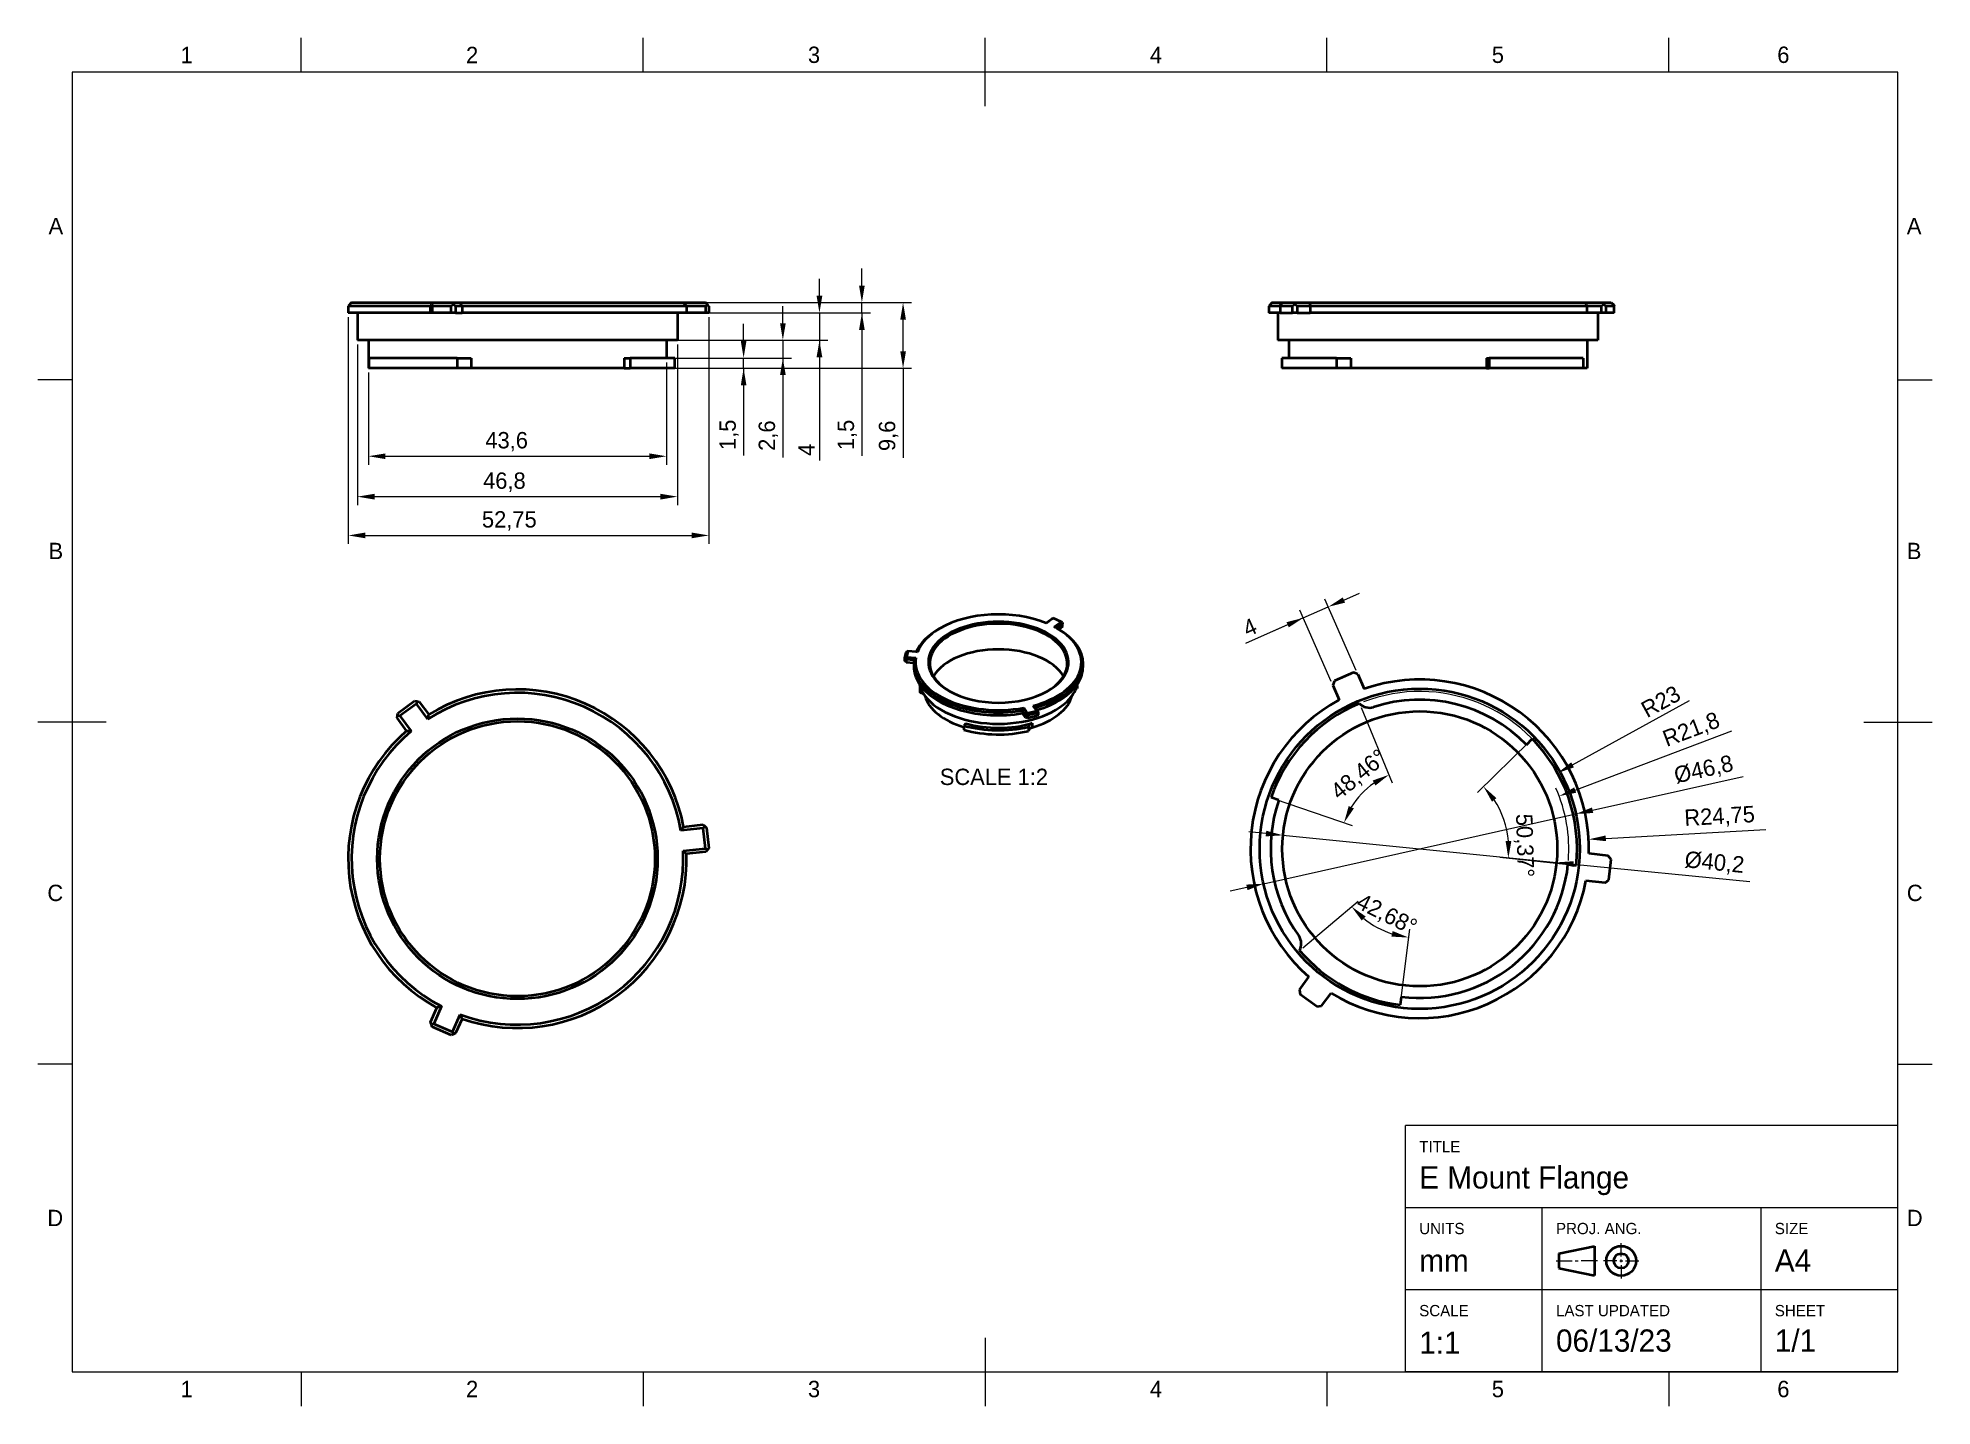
# Model space of a CAD drawing. Header units: millimetres. Extents: x 15 to 292, y 5 to 205.
import ezdxf

# ---------------------------------------------------------------- set-up
doc = ezdxf.new("R2010")
doc.units = ezdxf.units.MM
for name, color, linetype in [('Annotations', 7, 'Continuous'), ('Border', 7, 'Continuous'), ('Geometries', 7, 'Continuous')]:
    doc.layers.add(name, color=color, linetype=linetype)
doc.styles.add('Shapr0', font='txt', dxfattribs={"height": 2.3925})
doc.styles.add('Shapr1', font='txt', dxfattribs={"height": 2.3925})
doc.styles.add('Shapr2', font='txt', dxfattribs={"height": 2.3925})
doc.styles.add('Shapr5', font='txt', dxfattribs={"height": 4.785})
doc.styles.add('Shapr6', font='txt', dxfattribs={"height": 2.3925})
doc.dimstyles.new('ISO-25', dxfattribs={"dimtxt": 2.5, "dimasz": 2.5, "dimexe": 1.25, "dimexo": 0.625, "dimtad": 1, "dimtxsty": 'Standard', "dimcen": 2.5, "dimadec": 0, "dimazin": 0, "dimtfac": 1, "dimtmove": 0, "dimatfit": 3, "dimfxl": 1, "dimarcsym": 0})

# ---------------------------------------------------------------- blocks, each defined once
blk = doc.blocks.new('*D2')
at = {"layer": 'Annotations', "color": 0, "linetype": 'Continuous', "lineweight": 15}
for p, q in [((118.2, 160.7), (118.2, 163.2)), ((108.75, 158.2), (119.45, 158.2)), ((118.2, 156.7), (118.2, 158.2)), ((108.75, 156.7), (119.45, 156.7)), ((118.2, 156.7), (118.2, 143.95)), ((118.2, 154.2), (118.2, 151.7))]:
    blk.add_line(p, q, dxfattribs=at)
at = {"layer": 'Annotations', "color": 0}
for points in [[(117.79, 160.7), (118.62, 160.7), (118.2, 158.2)], [(118.62, 154.2), (117.79, 154.2), (118.2, 156.7)]]:
    blk.add_solid(points, dxfattribs=at)
at = {"layer": 'Defpoints', "color": 0}
for p in [(108.13, 158.2), (118.2, 158.2), (108.13, 156.7)]:
    blk.add_point(p, dxfattribs=at)
at = {"layer": 'Annotations', "color": 0, "lineweight": 15, "insert": (116.08, 146.98), "char_height": 2.393, "attachment_point": 5, "rotation": 90, "style": 'Shapr2'}
blk.add_mtext('\\A1;1,5', dxfattribs=at)
blk = doc.blocks.new('*D3')
at = {"layer": 'Annotations', "color": 0, "linetype": 'Continuous', "lineweight": 15}
for p, q in [((123.94, 163.3), (123.94, 165.8)), ((107.55, 160.8), (125.19, 160.8)), ((123.94, 160.8), (123.94, 158.2)), ((107.55, 158.2), (125.19, 158.2)), ((123.94, 158.2), (123.94, 143.66)), ((123.94, 155.7), (123.94, 153.2))]:
    blk.add_line(p, q, dxfattribs=at)
at = {"layer": 'Annotations', "color": 0}
for points in [[(123.53, 163.3), (124.36, 163.3), (123.94, 160.8)], [(124.36, 155.7), (123.53, 155.7), (123.94, 158.2)]]:
    blk.add_solid(points, dxfattribs=at)
at = {"layer": 'Defpoints', "color": 0}
for p in [(106.93, 160.8), (106.93, 158.2), (123.94, 158.2)]:
    blk.add_point(p, dxfattribs=at)
at = {"layer": 'Annotations', "color": 0, "lineweight": 15, "insert": (121.82, 146.86), "char_height": 2.393, "attachment_point": 5, "rotation": 90, "style": 'Shapr2'}
blk.add_mtext('\\A1;2,6', dxfattribs=at)
blk = doc.blocks.new('*D4')
at = {"layer": 'Annotations', "color": 0, "linetype": 'Continuous', "lineweight": 15}
for p, q in [((129.29, 167.3), (129.29, 169.8)), ((109.15, 164.8), (130.54, 164.8)), ((129.29, 164.8), (129.29, 160.8)), ((109.15, 160.8), (130.54, 160.8)), ((129.29, 160.8), (129.29, 143.24)), ((129.29, 158.3), (129.29, 155.8))]:
    blk.add_line(p, q, dxfattribs=at)
at = {"layer": 'Annotations', "color": 0}
for points in [[(128.87, 167.3), (129.71, 167.3), (129.29, 164.8)], [(129.71, 158.3), (128.87, 158.3), (129.29, 160.8)]]:
    blk.add_solid(points, dxfattribs=at)
at = {"layer": 'Defpoints', "color": 0}
for p in [(108.53, 164.8), (108.53, 160.8), (129.29, 160.8)]:
    blk.add_point(p, dxfattribs=at)
at = {"layer": 'Annotations', "color": 0, "lineweight": 15, "insert": (127.39, 144.79), "char_height": 2.393, "attachment_point": 5, "rotation": 90, "style": 'Shapr2'}
blk.add_mtext('\\A1;4', dxfattribs=at)
blk = doc.blocks.new('*D5')
at = {"layer": 'Annotations', "color": 0, "linetype": 'Continuous', "lineweight": 15}
for p, q in [((135.5, 168.8), (135.5, 171.3)), ((113.25, 166.3), (136.75, 166.3)), ((135.5, 164.8), (135.5, 166.3)), ((113.31, 164.8), (136.75, 164.8)), ((135.5, 164.8), (135.5, 143.92)), ((135.5, 162.3), (135.5, 159.8))]:
    blk.add_line(p, q, dxfattribs=at)
at = {"layer": 'Annotations', "color": 0}
for points in [[(135.08, 168.8), (135.91, 168.8), (135.5, 166.3)], [(135.91, 162.3), (135.08, 162.3), (135.5, 164.8)]]:
    blk.add_solid(points, dxfattribs=at)
at = {"layer": 'Defpoints', "color": 0}
for p in [(112.63, 166.3), (135.5, 166.3), (112.68, 164.8)]:
    blk.add_point(p, dxfattribs=at)
at = {"layer": 'Annotations', "color": 0, "lineweight": 15, "insert": (133.37, 146.96), "char_height": 2.393, "attachment_point": 5, "rotation": 90, "style": 'Shapr2'}
blk.add_mtext('\\A1;1,5', dxfattribs=at)
blk = doc.blocks.new('*D6')
at = {"layer": 'Annotations', "color": 0, "linetype": 'Continuous', "lineweight": 15}
for p, q in [((110, 166.3), (142.77, 166.3)), ((141.52, 159.2), (141.52, 163.8)), ((101.36, 156.7), (142.77, 156.7)), ((141.52, 156.7), (141.52, 143.63))]:
    blk.add_line(p, q, dxfattribs=at)
at = {"layer": 'Annotations', "color": 0}
for points in [[(141.94, 163.8), (141.11, 163.8), (141.52, 166.3)], [(141.11, 159.2), (141.94, 159.2), (141.52, 156.7)]]:
    blk.add_solid(points, dxfattribs=at)
at = {"layer": 'Defpoints', "color": 0}
for p in [(109.38, 166.3), (141.52, 166.3), (100.73, 156.7)]:
    blk.add_point(p, dxfattribs=at)
at = {"layer": 'Annotations', "color": 0, "lineweight": 15, "insert": (139.4, 146.83), "char_height": 2.393, "attachment_point": 5, "rotation": 90, "style": 'Shapr2'}
blk.add_mtext('\\A1;9,6', dxfattribs=at)
blk = doc.blocks.new('*D7')
at = {"layer": 'Annotations', "color": 0, "linetype": 'Continuous', "lineweight": 15}
for p, q in [((60.38, 164.18), (60.38, 131.02)), ((113.12, 164.18), (113.12, 131.02)), ((62.88, 132.27), (110.62, 132.27))]:
    blk.add_line(p, q, dxfattribs=at)
at = {"layer": 'Annotations', "color": 0}
for points in [[(62.88, 132.69), (62.88, 131.86), (60.38, 132.27)], [(110.62, 131.86), (110.62, 132.69), (113.12, 132.27)]]:
    blk.add_solid(points, dxfattribs=at)
at = {"layer": 'Defpoints', "color": 0}
for p in [(60.38, 164.8), (113.12, 164.8), (113.12, 132.27)]:
    blk.add_point(p, dxfattribs=at)
at = {"layer": 'Annotations', "color": 0, "lineweight": 15, "insert": (83.94, 134.4), "char_height": 2.393, "attachment_point": 5, "style": 'Shapr2'}
blk.add_mtext('\\A1;52,75', dxfattribs=at)
blk = doc.blocks.new('*D8')
at = {"layer": 'Annotations', "color": 0, "linetype": 'Continuous', "lineweight": 15}
for p, q in [((61.73, 160.18), (61.73, 136.69)), ((108.53, 160.18), (108.53, 136.69)), ((64.23, 137.94), (106.03, 137.94))]:
    blk.add_line(p, q, dxfattribs=at)
at = {"layer": 'Annotations', "color": 0}
for points in [[(64.23, 138.36), (64.23, 137.52), (61.73, 137.94)], [(106.03, 137.52), (106.03, 138.36), (108.53, 137.94)]]:
    blk.add_solid(points, dxfattribs=at)
at = {"layer": 'Defpoints', "color": 0}
for p in [(61.73, 160.8), (108.53, 160.8), (108.53, 137.94)]:
    blk.add_point(p, dxfattribs=at)
at = {"layer": 'Annotations', "color": 0, "lineweight": 15, "insert": (83.22, 140.06), "char_height": 2.393, "attachment_point": 5, "style": 'Shapr2'}
blk.add_mtext('\\A1;46,8', dxfattribs=at)
blk = doc.blocks.new('*D9')
at = {"layer": 'Annotations', "color": 0, "linetype": 'Continuous', "lineweight": 15}
for p, q in [((63.33, 156.07), (63.33, 142.6)), ((106.93, 157.57), (106.93, 142.6)), ((65.83, 143.85), (104.43, 143.85))]:
    blk.add_line(p, q, dxfattribs=at)
at = {"layer": 'Annotations', "color": 0}
for points in [[(65.83, 144.26), (65.83, 143.43), (63.33, 143.85)], [(104.43, 143.43), (104.43, 144.26), (106.93, 143.85)]]:
    blk.add_solid(points, dxfattribs=at)
at = {"layer": 'Defpoints', "color": 0}
for p in [(106.93, 158.2), (63.33, 156.7), (106.93, 143.85)]:
    blk.add_point(p, dxfattribs=at)
at = {"layer": 'Annotations', "color": 0, "lineweight": 15, "insert": (83.55, 145.97), "char_height": 2.393, "attachment_point": 5, "style": 'Shapr2'}
blk.add_mtext('\\A1;43,6', dxfattribs=at)
blk = doc.blocks.new('*D10')
at = {"layer": 'Annotations', "color": 0, "linetype": 'Continuous', "lineweight": 15}
blk.add_line((239.42, 98.74), (256.54, 108.15), dxfattribs=at)
at = {"layer": 'Annotations', "color": 0, "lineweight": 15}
blk.add_arc((217.07, 86.46), 23, 25.6706, 110.997, dxfattribs=at)
at = {"layer": 'Annotations', "color": 0}
blk.add_solid([(239.22, 99.11), (239.62, 98.37), (237.23, 97.54)], dxfattribs=at)
at = {"layer": 'Defpoints', "color": 0}
for p in [(237.23, 97.54), (217.07, 86.46)]:
    blk.add_point(p, dxfattribs=at)
at = {"layer": 'Annotations', "color": 0, "lineweight": 15, "insert": (252.32, 107.99), "char_height": 2.393, "attachment_point": 5, "rotation": 28.7849, "style": 'Shapr6'}
blk.add_mtext('\\A1;R23', dxfattribs=at)
blk = doc.blocks.new('*D11')
at = {"layer": 'Annotations', "color": 0, "linetype": 'Continuous', "lineweight": 15}
blk.add_line((239.8, 95.05), (262.71, 103.7), dxfattribs=at)
at = {"layer": 'Annotations', "color": 0, "lineweight": 15}
blk.add_arc((217.07, 86.46), 21.8, 355.5627, 23.9859, dxfattribs=at)
at = {"layer": 'Annotations', "color": 0}
blk.add_solid([(239.66, 95.44), (239.95, 94.66), (237.47, 94.17)], dxfattribs=at)
at = {"layer": 'Defpoints', "color": 0}
for p in [(237.47, 94.17), (217.07, 86.46)]:
    blk.add_point(p, dxfattribs=at)
at = {"layer": 'Annotations', "color": 0, "lineweight": 15, "insert": (256.83, 103.75), "char_height": 2.393, "attachment_point": 5, "rotation": 20.7001, "style": 'Shapr6'}
blk.add_mtext('\\A1;R21,8', dxfattribs=at)
blk = doc.blocks.new('*D12')
at = {"layer": 'Annotations', "color": 0, "linetype": 'Continuous', "lineweight": 15}
for p, q in [((242.35, 92.1), (264.38, 97.02)), ((194.24, 81.36), (239.91, 91.56)), ((191.8, 80.82), (189.36, 80.28))]:
    blk.add_line(p, q, dxfattribs=at)
at = {"layer": 'Annotations', "color": 0}
for points in [[(242.26, 92.51), (242.44, 91.7), (239.91, 91.56)], [(191.89, 80.41), (191.7, 81.23), (194.24, 81.36)]]:
    blk.add_solid(points, dxfattribs=at)
at = {"layer": 'Defpoints', "color": 0}
for p in [(239.91, 91.56), (194.24, 81.36)]:
    blk.add_point(p, dxfattribs=at)
at = {"layer": 'Annotations', "color": 0, "lineweight": 15, "insert": (258.62, 97.91), "char_height": 2.3925, "attachment_point": 5, "rotation": 12.5805, "style": 'Shapr6'}
blk.add_mtext('\\A1;%%c46,8', dxfattribs=at)
blk = doc.blocks.new('*D13')
at = {"layer": 'Annotations', "color": 0, "linetype": 'Continuous', "lineweight": 15}
blk.add_line((244.28, 87.99), (267.66, 89.31), dxfattribs=at)
at = {"layer": 'Annotations', "color": 0}
blk.add_solid([(244.26, 88.41), (244.3, 87.58), (241.78, 87.85)], dxfattribs=at)
at = {"layer": 'Defpoints', "color": 0}
for p in [(217.07, 86.46), (241.78, 87.85)]:
    blk.add_point(p, dxfattribs=at)
at = {"layer": 'Annotations', "color": 0, "lineweight": 15, "insert": (260.93, 91.06), "char_height": 2.393, "attachment_point": 5, "rotation": 3.2189, "style": 'Shapr6'}
blk.add_mtext('\\A1;R24,75', dxfattribs=at)
blk = doc.blocks.new('*D14')
at = {"layer": 'Annotations', "color": 0, "linetype": 'Continuous', "lineweight": 15}
for p, q in [((207.78, 112.55), (203.2, 122.97)), ((205.99, 122.83), (208.28, 123.84)), ((200.04, 120.21), (191.57, 116.49)), ((197.75, 119.21), (195.46, 118.2)), ((204.12, 110.94), (199.53, 121.36)), ((200.04, 120.21), (203.7, 121.83))]:
    blk.add_line(p, q, dxfattribs=at)
at = {"layer": 'Annotations', "color": 0}
for points in [[(205.82, 123.21), (206.16, 122.45), (203.7, 121.83)], [(197.92, 118.83), (197.58, 119.59), (200.04, 120.21)]]:
    blk.add_solid(points, dxfattribs=at)
at = {"layer": 'Defpoints', "color": 0}
for p in [(203.7, 121.83), (208.03, 111.98), (204.37, 110.37)]:
    blk.add_point(p, dxfattribs=at)
at = {"layer": 'Annotations', "color": 0, "lineweight": 15, "insert": (192.22, 118.85), "char_height": 2.393, "attachment_point": 5, "rotation": 23.7482, "style": 'Shapr6'}
blk.add_mtext('\\A1;4', dxfattribs=at)
blk = doc.blocks.new('*D15')
at = {"layer": 'Annotations', "color": 0, "linetype": 'Continuous', "lineweight": 15}
for p, q in [((208.49, 107.13), (213.06, 96.13)), ((195.92, 93.74), (207.18, 89.87))]:
    blk.add_line(p, q, dxfattribs=at)
blk.add_arc((217.07, 86.46), 11.71, 124.8052, 148.7588, dxfattribs=at)
at = {"layer": 'Annotations', "color": 0}
for points in [[(210.59, 95.71), (210.19, 96.45), (212.58, 97.28)], [(206.68, 92.71), (207.44, 92.36), (206, 90.27)]]:
    blk.add_solid(points, dxfattribs=at)
at = {"layer": 'Defpoints', "color": 0}
for p in [(208.25, 107.7), (195.33, 93.95), (207.49, 93.2), (217.07, 86.46)]:
    blk.add_point(p, dxfattribs=at)
at = {"layer": 'Annotations', "color": 0, "lineweight": 15, "insert": (208.27, 97.21), "char_height": 2.3925, "attachment_point": 5, "rotation": 39.3388, "style": 'Shapr6'}
blk.add_mtext('\\A1;48,46%%d', dxfattribs=at)
blk = doc.blocks.new('*D16')
at = {"layer": 'Annotations', "color": 0, "linetype": 'Continuous', "lineweight": 15}
for p, q in [((199.99, 72.01), (208.05, 78.83)), ((214.31, 64.26), (215.61, 74.73))]:
    blk.add_line(p, q, dxfattribs=at)
blk.add_arc((217.07, 86.46), 13.07, 231.2008, 251.9292, dxfattribs=at)
at = {"layer": 'Annotations', "color": 0}
for points in [[(209.17, 76.57), (208.59, 75.98), (207.09, 78.02)], [(212.93, 73.63), (213.11, 74.44), (215.46, 73.49)]]:
    blk.add_solid(points, dxfattribs=at)
at = {"layer": 'Defpoints', "color": 0}
for p in [(217.07, 86.46), (209.47, 75.83), (199.51, 71.61), (214.23, 63.64)]:
    blk.add_point(p, dxfattribs=at)
at = {"layer": 'Annotations', "color": 0, "lineweight": 15, "insert": (212.19, 76.73), "char_height": 2.3925, "attachment_point": 5, "rotation": 333.3716, "style": 'Shapr6'}
blk.add_mtext('\\A1;42,68%%d', dxfattribs=at)
blk = doc.blocks.new('*D17')
at = {"layer": 'Annotations', "color": 0, "linetype": 'Continuous', "lineweight": 15}
for p, q in [((233.09, 102.08), (225.5, 94.68)), ((239.32, 84.09), (228.78, 85.21))]:
    blk.add_line(p, q, dxfattribs=at)
blk.add_arc((217.07, 86.46), 13.03, 4.9342, 33.2718, dxfattribs=at)
at = {"layer": 'Annotations', "color": 0}
for points in [[(228.29, 93.87), (227.64, 93.35), (226.4, 95.56)], [(229.63, 87.59), (230.47, 87.58), (230.03, 85.08)]]:
    blk.add_solid(points, dxfattribs=at)
at = {"layer": 'Defpoints', "color": 0}
for p in [(233.54, 102.52), (228.63, 92.48), (217.07, 86.46), (239.94, 84.03)]:
    blk.add_point(p, dxfattribs=at)
at = {"layer": 'Annotations', "color": 0, "lineweight": 15, "insert": (232.27, 86.94), "char_height": 2.3925, "attachment_point": 5, "rotation": 271.7901, "style": 'Shapr6'}
blk.add_mtext('\\A1;50,37%%d', dxfattribs=at)
blk = doc.blocks.new('*D18')
at = {"layer": 'Annotations', "color": 0, "linetype": 'Continuous', "lineweight": 15}
for p, q in [((194.58, 88.69), (192.1, 88.94)), ((197.07, 88.44), (237.08, 84.48)), ((239.56, 84.23), (265.35, 81.67))]:
    blk.add_line(p, q, dxfattribs=at)
at = {"layer": 'Annotations', "color": 0}
for points in [[(194.54, 88.28), (194.63, 89.11), (197.07, 88.44)], [(239.6, 84.65), (239.52, 83.82), (237.08, 84.48)]]:
    blk.add_solid(points, dxfattribs=at)
at = {"layer": 'Defpoints', "color": 0}
for p in [(197.07, 88.44), (237.08, 84.48)]:
    blk.add_point(p, dxfattribs=at)
at = {"layer": 'Annotations', "color": 0, "lineweight": 15, "insert": (260.16, 84.32), "char_height": 2.3925, "attachment_point": 5, "rotation": 354.3371, "style": 'Shapr6'}
blk.add_mtext('\\A1;%%c40,2', dxfattribs=at)
blk = doc.blocks.new('*U19')
at = {"layer": 'Border', "linetype": 'Continuous', "lineweight": 15}
for p, q in [((287, 46), (215, 46)), ((215, 10), (215, 46)), ((287, 10), (287, 46)), ((287, 34), (215, 34)), ((235, 10), (235, 34)), ((267, 10), (267, 34)), ((246.53, 26.88), (246.53, 28.83)), ((237, 26.23), (239.38, 26.23)), ((239.82, 26.23), (240.25, 26.23)), ((243.07, 26.23), (240.68, 26.23)), ((245.88, 26.23), (243.93, 26.23)), ((246.32, 26.23), (246.75, 26.23)), ((246.53, 26.02), (246.53, 26.45)), ((246.53, 25.58), (246.53, 23.63)), ((247.18, 26.23), (249.13, 26.23)), ((287, 22), (215, 22)), ((287, 10), (215, 10))]:
    blk.add_line(p, q, dxfattribs=at)
at = {"layer": 'Border', "linetype": 'Continuous', "lineweight": 40}
for p, q in [((237.43, 27.32), (242.63, 28.4)), ((242.63, 28.4), (242.63, 24.07)), ((237.43, 27.32), (237.43, 25.15)), ((237.43, 25.15), (242.63, 24.07))]:
    blk.add_line(p, q, dxfattribs=at)
for radius in [2.17, 1.08]:
    blk.add_circle((246.53, 26.23), radius, dxfattribs=at)

msp = doc.modelspace()

# ---------------------------------------------------------------- linework, layer by layer
at = {"layer": 'Border', "linetype": 'Continuous', "lineweight": 15}
for p, q in [((53.5, 200), (53.5, 205)), ((103.5, 200), (103.5, 205)), ((153.5, 195), (153.5, 205)), ((203.5, 200), (203.5, 205)), ((253.5, 200), (253.5, 205)), ((287, 200), (20, 200)), ((20, 200), (20, 10)), ((287, 10), (287, 200)), ((20, 155), (15, 155)), ((287, 155), (292, 155)), ((25, 105), (15, 105)), ((282, 105), (292, 105)), ((20, 55), (15, 55)), ((287, 55), (292, 55)), ((153.5, 15), (153.5, 5)), ((20, 10), (287, 10)), ((53.5, 10), (53.5, 5)), ((103.5, 10), (103.5, 5)), ((203.5, 10), (203.5, 5)), ((253.5, 10), (253.5, 5))]:
    msp.add_line(p, q, dxfattribs=at)
at = {"layer": 'Geometries', "linetype": 'Continuous', "lineweight": 40}
for p, q in [((60.877, 166.3), (60.377, 165.8)), ((60.877, 166.3), (72.88, 166.3)), ((72.88, 166.3), (72.551, 166.05)), ((72.88, 166.3), (75.626, 166.3)), ((75.626, 166.3), (75.754, 166.05)), ((75.626, 166.3), (76.752, 166.3)), ((76.752, 166.3), (109.377, 166.3)), ((109.377, 166.3), (112.626, 166.3)), ((109.877, 165.8), (109.377, 166.3)), ((112.902, 166.05), (112.626, 166.3)), ((195.487, 166.3), (194.987, 165.8)), ((195.487, 166.3), (197.077, 166.3)), ((196.727, 166.05), (197.077, 166.3)), ((197.077, 166.3), (198.851, 166.3)), ((198.797, 166.05), (198.851, 166.3)), ((198.851, 166.3), (201.106, 166.3)), ((201.106, 166.3), (241.287, 166.3)), ((241.287, 166.3), (243.847, 166.3)), ((243.847, 166.3), (243.975, 166.05)), ((243.847, 166.3), (245.055, 166.3)), ((245.055, 166.3), (245.385, 166.05)), ((72.423, 165.8), (60.377, 165.8)), ((60.377, 165.8), (60.377, 164.8)), ((61.727, 164.8), (60.377, 164.8)), ((61.727, 164.8), (61.727, 160.8)), ((72.423, 164.8), (61.727, 164.8)), ((72.551, 166.05), (72.423, 165.8)), ((72.423, 164.8), (72.423, 165.8)), ((72.679, 164.8), (72.423, 164.8)), ((72.679, 165.8), (72.551, 166.05)), ((72.679, 165.8), (72.679, 164.8)), ((75.425, 165.8), (72.679, 165.8)), ((75.425, 164.8), (72.679, 164.8)), ((75.754, 166.05), (75.425, 165.8)), ((75.425, 164.8), (75.425, 165.8)), ((76.084, 164.8), (75.425, 164.8)), ((76.084, 165.8), (75.754, 166.05)), ((76.084, 165.8), (76.084, 164.8)), ((77.023, 165.8), (76.084, 165.8)), ((76.084, 164.8), (77.023, 164.8)), ((77.023, 165.8), (77.023, 164.8)), ((109.877, 165.8), (77.023, 165.8)), ((108.527, 164.8), (77.023, 164.8)), ((109.877, 164.8), (108.527, 164.8)), ((108.527, 164.8), (108.527, 160.8)), ((109.877, 164.8), (109.877, 165.8)), ((112.681, 165.8), (109.877, 165.8)), ((112.681, 164.8), (109.877, 164.8)), ((112.902, 166.05), (112.681, 165.8)), ((112.681, 164.8), (112.681, 165.8)), ((113.123, 164.8), (112.681, 164.8)), ((113.123, 165.8), (112.902, 166.05)), ((113.123, 165.8), (113.123, 164.8)), ((194.987, 165.8), (194.987, 164.8)), ((196.674, 165.8), (194.987, 165.8)), ((196.337, 164.8), (194.987, 164.8)), ((196.337, 164.8), (196.337, 160.8)), ((196.674, 164.8), (196.337, 164.8)), ((196.674, 165.8), (196.727, 166.05)), ((198.448, 165.8), (196.674, 165.8)), ((196.674, 165.8), (196.674, 164.8)), ((196.674, 164.8), (198.448, 164.8)), ((198.797, 166.05), (198.448, 165.8)), ((198.448, 164.8), (198.448, 165.8)), ((199.146, 164.8), (198.448, 164.8)), ((199.146, 165.8), (198.797, 166.05)), ((199.146, 165.8), (199.146, 164.8)), ((201.026, 165.8), (199.146, 165.8)), ((199.146, 164.8), (201.026, 164.8)), ((201.026, 165.8), (201.026, 164.8)), ((241.512, 165.8), (201.026, 165.8)), ((241.512, 164.8), (201.026, 164.8)), ((241.512, 165.8), (241.512, 164.8)), ((243.646, 165.8), (241.512, 165.8)), ((243.137, 164.8), (241.512, 164.8)), ((243.137, 164.8), (243.137, 160.8)), ((243.646, 164.8), (243.137, 164.8)), ((243.975, 166.05), (243.646, 165.8)), ((243.646, 164.8), (243.646, 165.8)), ((244.305, 164.8), (243.646, 164.8)), ((244.305, 165.8), (243.975, 166.05)), ((244.305, 165.8), (244.305, 164.8)), ((245.513, 165.8), (244.305, 165.8)), ((245.513, 164.8), (244.305, 164.8)), ((245.385, 166.05), (245.513, 165.8)), ((245.513, 164.8), (245.513, 165.8)), ((63.327, 160.8), (61.727, 160.8)), ((63.327, 160.8), (63.327, 156.7)), ((106.927, 160.8), (63.327, 160.8)), ((106.927, 160.8), (106.927, 158.2)), ((108.527, 160.8), (106.927, 160.8)), ((197.937, 160.8), (196.337, 160.8)), ((197.937, 160.8), (197.937, 158.2)), ((241.537, 160.8), (197.937, 160.8)), ((241.537, 160.8), (241.537, 156.7)), ((243.137, 160.8), (241.537, 160.8)), ((63.378, 158.2), (63.378, 156.7)), ((76.305, 158.2), (63.378, 158.2)), ((76.305, 158.2), (76.305, 156.7)), ((76.305, 158.2), (78.367, 158.2)), ((78.367, 158.2), (78.367, 156.7)), ((100.732, 158.2), (100.732, 156.7)), ((100.732, 158.2), (101.591, 158.2)), ((101.591, 158.2), (101.591, 156.7)), ((106.927, 158.2), (101.591, 158.2)), ((108.127, 158.2), (106.927, 158.2)), ((108.127, 156.7), (108.127, 158.2)), ((196.913, 158.2), (196.913, 156.7)), ((197.937, 158.2), (196.913, 158.2)), ((204.884, 158.2), (197.937, 158.2)), ((204.884, 158.2), (204.884, 156.7)), ((204.884, 158.2), (207.005, 158.2)), ((207.005, 158.2), (207.005, 156.7)), ((226.831, 158.2), (226.831, 156.7)), ((226.831, 158.2), (227.222, 158.2)), ((227.222, 158.2), (227.222, 156.7)), ((240.978, 158.2), (227.222, 158.2)), ((240.978, 158.2), (240.978, 156.7)), ((63.378, 156.7), (63.327, 156.7)), ((76.305, 156.7), (63.378, 156.7)), ((78.367, 156.7), (76.305, 156.7)), ((100.732, 156.7), (78.367, 156.7)), ((100.732, 156.7), (101.591, 156.7)), ((108.127, 156.7), (101.591, 156.7)), ((204.884, 156.7), (196.913, 156.7)), ((207.005, 156.7), (204.884, 156.7)), ((226.831, 156.7), (207.005, 156.7)), ((226.831, 156.7), (227.222, 156.7)), ((240.978, 156.7), (227.222, 156.7)), ((241.537, 156.7), (240.978, 156.7)), ((162.433, 119.466), (163.294, 120.085)), ((163.489, 120.199), (162.457, 119.457)), ((163.294, 120.085), (163.469, 120.198)), ((163.469, 120.198), (163.489, 120.199)), ((164.658, 119.657), (163.489, 120.199)), ((163.627, 118.914), (164.658, 119.657)), ((164.853, 119.362), (163.97, 118.727)), ((164.834, 119.566), (164.658, 119.657)), ((164.834, 119.566), (164.853, 119.362)), ((164.853, 118.954), (164.853, 119.362)), ((146.894, 118.686), (146.717, 118.584)), ((164.218, 118.584), (164.041, 118.686)), ((164.853, 118.954), (164.285, 118.545)), ((141.763, 114.312), (141.991, 115.168)), ((141.868, 114.331), (141.763, 114.312)), ((141.763, 113.903), (141.763, 114.312)), ((141.972, 113.739), (141.763, 113.903)), ((141.868, 114.331), (142.01, 114.494)), ((141.972, 114.147), (141.868, 114.331)), ((143.124, 114.045), (141.972, 114.147)), ((141.972, 114.147), (141.972, 113.739)), ((141.972, 113.739), (143.094, 113.639)), ((141.991, 115.168), (142.134, 115.33)), ((142.239, 115.35), (142.01, 114.494)), ((142.01, 114.494), (143.392, 114.371)), ((142.134, 115.33), (142.239, 115.35)), ((143.452, 115.242), (142.239, 115.35)), ((143.62, 115.227), (143.452, 115.242)), ((143.092, 113.532), (143.092, 113.124)), ((167.842, 113.124), (167.842, 113.532)), ((204.626, 111.029), (204.37, 110.37)), ((207.372, 112.237), (204.626, 111.029)), ((208.031, 111.98), (207.372, 112.237)), ((208.031, 111.98), (208.97, 109.847)), ((67.655, 106.302), (70.075, 108.076)), ((70.075, 108.076), (70.424, 108.023)), ((143.967, 110.247), (143.967, 109.817)), ((144.007, 109.877), (144.007, 109.265)), ((144.71, 108.835), (144.71, 108.804)), ((166.838, 109.899), (166.966, 109.9)), ((166.966, 110.245), (166.966, 109.9)), ((204.37, 110.37), (205.308, 108.236)), ((67.548, 105.604), (67.601, 105.953)), ((68.926, 103.724), (67.548, 105.604)), ((67.601, 105.953), (67.655, 106.302)), ((67.601, 105.953), (67.951, 105.899)), ((70.37, 107.673), (67.951, 105.899)), ((67.951, 105.899), (69.605, 103.644)), ((70.424, 108.023), (70.37, 107.673)), ((72.024, 105.418), (70.37, 107.673)), ((70.424, 108.023), (70.773, 107.969)), ((70.773, 107.969), (72.152, 106.089)), ((159.429, 106.059), (159.006, 106.686)), ((159.006, 106.686), (159.006, 106.278)), ((159.429, 105.65), (159.006, 106.278)), ((159.155, 107.068), (159.662, 106.315)), ((159.591, 106.12), (159.429, 106.059)), ((159.429, 105.65), (159.429, 106.059)), ((159.752, 105.568), (159.429, 105.65)), ((159.662, 106.315), (159.591, 106.12)), ((159.752, 105.977), (159.591, 106.12)), ((159.662, 106.315), (161.06, 106.629)), ((161.15, 106.29), (159.752, 105.977)), ((159.752, 105.977), (159.752, 105.568)), ((161.15, 105.882), (159.752, 105.568)), ((161.06, 106.629), (160.553, 107.381)), ((160.87, 107.104), (161.101, 106.762)), ((161.06, 106.629), (161.221, 106.486)), ((161.101, 106.762), (161.293, 106.477)), ((161.221, 106.486), (161.15, 106.29)), ((161.15, 105.882), (161.15, 106.29)), ((161.293, 106.069), (161.15, 105.882)), ((161.293, 106.477), (161.221, 106.486)), ((161.293, 106.477), (161.293, 106.069)), ((150.687, 104.774), (150.424, 104.462)), ((150.424, 104.462), (150.424, 104.238)), ((150.424, 104.238), (150.424, 103.85)), ((159.858, 104.293), (159.858, 103.703)), ((159.858, 103.703), (159.858, 103.681)), ((160.405, 104.819), (160.405, 104.207)), ((232.679, 101.683), (233.538, 102.521)), ((196.46, 93.555), (195.325, 93.946)), ((112.3, 89.499), (109.023, 89.14)), ((109.431, 89.687), (112.245, 89.996)), ((112.245, 89.996), (112.521, 89.774)), ((112.521, 89.774), (112.3, 89.499)), ((112.626, 86.516), (112.3, 89.499)), ((112.521, 89.774), (112.797, 89.553)), ((112.797, 89.553), (113.123, 86.571)), ((109.35, 86.157), (112.626, 86.516)), ((112.681, 86.019), (109.867, 85.711)), ((112.902, 86.295), (112.626, 86.516)), ((112.902, 86.295), (112.681, 86.019)), ((113.123, 86.571), (112.902, 86.295)), ((238.751, 84.152), (239.944, 84.025)), ((244.628, 85.455), (241.814, 85.763)), ((245.07, 84.903), (244.628, 85.455)), ((244.744, 81.921), (245.07, 84.903)), ((244.192, 81.478), (241.378, 81.787)), ((244.192, 81.478), (244.744, 81.921)), ((199.495, 65.87), (200.873, 67.75)), ((199.495, 65.87), (199.602, 65.172)), ((202.022, 63.398), (199.602, 65.172)), ((202.72, 63.505), (204.099, 65.385)), ((214.381, 64.828), (214.232, 63.637)), ((72.423, 61.104), (73.361, 63.238)), ((72.551, 60.775), (72.423, 61.104)), ((74.006, 63.463), (72.88, 60.903)), ((75.626, 59.695), (76.752, 62.255)), ((77.023, 61.627), (76.084, 59.494)), ((202.022, 63.398), (202.72, 63.505)), ((72.88, 60.903), (72.551, 60.775)), ((72.679, 60.445), (72.551, 60.775)), ((75.425, 59.237), (72.679, 60.445)), ((72.88, 60.903), (75.626, 59.695)), ((75.754, 59.365), (75.425, 59.237)), ((75.626, 59.695), (75.754, 59.365)), ((76.084, 59.494), (75.754, 59.365))]:
    msp.add_line(p, q, dxfattribs=at)
at = {"layer": 'Geometries', "linetype": 'Continuous', "lineweight": 40, "flags": 128}
for points in [[(77.023, 165.8), (76.955, 165.925), (76.887, 166.05), (76.819, 166.175), (76.752, 166.3)], [(201.026, 165.8), (201.045, 165.925), (201.065, 166.05), (201.085, 166.175), (201.106, 166.3)], [(241.287, 166.3), (241.344, 166.175), (241.4, 166.05), (241.456, 165.925), (241.512, 165.8)], [(143.124, 114.045), (143.191, 114.126), (143.258, 114.208), (143.325, 114.29), (143.392, 114.371)], [(72.024, 105.418), (72.055, 105.586), (72.087, 105.754), (72.119, 105.922), (72.152, 106.089)], [(159.155, 107.068), (159.118, 106.972), (159.081, 106.877), (159.044, 106.781), (159.006, 106.686)], [(160.87, 107.104), (160.791, 107.174), (160.712, 107.243), (160.632, 107.312), (160.553, 107.381)], [(68.926, 103.724), (69.096, 103.705), (69.265, 103.685), (69.435, 103.665), (69.605, 103.644)], [(109.431, 89.687), (109.33, 89.55), (109.228, 89.413), (109.126, 89.276), (109.023, 89.14)], [(109.35, 86.157), (109.479, 86.046), (109.609, 85.935), (109.738, 85.823), (109.867, 85.711)], [(74.006, 63.463), (73.845, 63.406), (73.684, 63.35), (73.523, 63.294), (73.361, 63.238)], [(77.023, 61.627), (76.955, 61.784), (76.887, 61.94), (76.819, 62.097), (76.752, 62.255)]]:
    msp.add_lwpolyline(points, dxfattribs=at)
at = {"layer": 'Geometries', "linetype": 'Continuous', "lineweight": 40}
for centre, radius in [((217.074, 86.461), 23.4), ((85.127, 85.013), 20.5), ((217.074, 86.461), 20.1), ((85.127, 85.013), 20.1)]:
    msp.add_circle(centre, radius, dxfattribs=at)
for centre, radius, start, end in [((217.074, 86.461), 24.75, 358.38299, 109.11322), ((85.127, 85.013), 24.25, 9.79841, 122.70543), ((85.127, 85.013), 24.75, 10.88706, 121.61675), ((217.074, 86.461), 24.75, 118.38325, 229.11322), ((217.074, 86.461), 21.8, 44.286, 108.06396), ((217.074, 86.461), 23, 112.554, 161.01), ((209.694, 109.088), 2, 223.86817, 288.06396), ((85.127, 85.013), 24.75, 130.88678, 241.61675), ((85.127, 85.013), 24.25, 129.7981, 242.70543), ((217.074, 86.461), 23, 353.92, 44.286), ((217.074, 86.461), 21.8, 161.01, 215.73596), ((85.127, 85.013), 24.25, 249.7981, 2.70572), ((85.127, 85.013), 24.75, 250.88678, 1.61701), ((217.074, 86.461), 21.8, 262.904, 353.92), ((217.074, 86.461), 24.75, 238.38325, 349.11294), ((197.755, 72.561), 2, 331.54017, 35.73596), ((217.074, 86.461), 23, 220.226, 262.904)]:
    msp.add_arc(centre, radius, start, end, dxfattribs=at)
for centre, major_axis, start_param, end_param in [((155.467, 113.736), (10.25, 0), 5.4879828, 10.2199804), ((155.467, 113.573), (-10.05, 0), 3.1634093, 6.6127708), ((155.467, 113.736), (-12.125, 0), 4.1003774, 5.4977871), ((155.467, 113.736), (-12.125, 0), 4.0980054, 4.1003774), ((155.467, 113.532), (12.375, 0), 2.3561945, 2.8999462), ((155.467, 113.736), (-12.125, 0), 5.4977871, 6.0686047), ((155.467, 113.736), (-12.125, 0), 2.0036048, 3.9269908), ((155.467, 113.736), (-12.125, 0), 3.9352133, 3.9742146), ((155.467, 113.736), (-12.125, 0), 3.9269908, 3.9352133), ((155.467, 113.532), (12.375, 0), 0.7776778, 0.7853982), ((155.467, 113.532), (12.375, 0), 0, 0.7776778), ((155.467, 113.736), (-12.125, 0), 6.192395, 8.1629998), ((155.467, 113.532), (12.375, 0), 3.1266254, 3.1415927), ((155.467, 113.532), (12.375, 0), 3.0698035, 3.1266254), ((155.467, 109.817), (10.05, 0), 0.3295855, 2.8120072), ((155.467, 113.573), (-10.05, 0), 2.8120072, 3.1634093), ((155.467, 113.532), (12.375, 0), 3.1415927, 5.002406), ((155.467, 113.124), (12.375, 0), 3.1415927, 3.4953446), ((155.467, 113.573), (-10.05, 0), 0.3295855, 0.7754968), ((155.467, 113.532), (12.375, 0), 5.1641986, 6.2831853), ((155.467, 113.573), (-10.05, 0), 2.3660959, 2.8120072), ((155.467, 113.124), (12.375, 0), 5.9294334, 6.2831853), ((155.467, 113.124), (12.375, 0), 3.4953446, 5.002406), ((155.467, 111.491), (11.7, 0), 3.2665775, 3.3267587), ((155.467, 111.491), (11.7, 0), 3.3267587, 3.3291148), ((155.467, 109.817), (11.5, 0), 3.1415927, 3.2249147), ((155.467, 111.491), (11.7, 0), 3.3291148, 3.3863214), ((155.467, 110.43), (11.5, 0), 3.1713967, 3.2249147), ((143.723, 109.323), (1, 0), 1.1664569, 1.2821159), ((143.723, 108.711), (-1, 0), 3.6408519, 4.4237085), ((155.467, 111.491), (11.7, 0), 3.3863214, 3.5212529), ((155.467, 111.491), (11.7, 0), 3.5212529, 3.5400525), ((155.467, 111.491), (11.7, 0), 3.5400525, 3.5456518), ((143.723, 108.711), (-1, 0), 3.3032807, 3.4204534), ((155.467, 111.491), (11.7, 0), 3.5456518, 5.882114), ((155.467, 109.817), (10.9, 0), 3.3032807, 4.2313877), ((155.467, 113.736), (10.25, 0), 3.9367951, 5.4879828), ((155.467, 109.817), (10.9, 0), 5.1825116, 6.1294985), ((155.467, 113.124), (12.375, 0), 5.1849969, 5.9294334), ((155.467, 111.491), (11.7, 0), 5.882114, 6.0452688), ((155.467, 111.491), (11.7, 0), 6.0452688, 6.0976052), ((155.467, 111.491), (11.7, 0), 6.0976052, 6.1582005), ((155.467, 110.43), (11.5, 0), 4.2584288, 5.1041456), ((155.467, 109.817), (11.5, 0), 4.2584288, 5.1041456), ((155.467, 110.43), (10.9, 0), 4.2584288, 5.1825116), ((160.858, 104.304), (1, 0), 2.0409189, 3.1613468), ((160.858, 103.692), (-1, 0), 5.1825116, 6.2634312)]:
    msp.add_ellipse(centre, major_axis=major_axis, ratio=0.5773503, start_param=start_param, end_param=end_param, dxfattribs=at)

# ---------------------------------------------------------------- block references
msp.add_blockref('*U19', (0, 0))

# ---------------------------------------------------------------- texts
at = {"layer": 'Annotations', "linetype": 'Continuous', "lineweight": 40, "insert": (154.803, 98.178), "char_height": 2.3925, "width": 1000, "attachment_point": 2, "style": 'Shapr5'}
msp.add_mtext('SCALE 1:2', dxfattribs=at)
at = {"layer": 'Border', "linetype": 'Continuous', "lineweight": 15, "char_height": 2.393, "width": 2.3925, "style": 'Shapr0'}
for s, insert, attachment_point in [('1', (36.75, 201.304), 8), ('2', (78.5, 201.304), 8), ('3', (128.5, 201.304), 8), ('4', (178.5, 201.304), 8), ('5', (228.5, 201.304), 8), ('6', (270.25, 201.304), 8), ('A', (18.696, 177.5), 6), ('A', (288.304, 177.5), 4), ('B', (18.696, 130), 6), ('B', (288.304, 130), 4), ('C', (18.696, 80), 6), ('C', (288.304, 80), 4), ('D', (18.696, 32.5), 6), ('D', (288.304, 32.5), 4), ('1', (36.75, 8.696), 2), ('2', (78.5, 8.696), 2), ('3', (128.5, 8.696), 2), ('4', (178.5, 8.696), 2), ('5', (228.5, 8.696), 2), ('6', (270.25, 8.696), 2)]:
    msp.add_mtext(s, dxfattribs=dict(at, insert=insert, attachment_point=attachment_point))
at = {"layer": 'Border', "linetype": 'Continuous', "lineweight": 15, "attachment_point": 1, "style": 'Shapr1'}
for s, insert, char_height in [('TITLE', (217, 43.75), 1.65), ('E Mount Flange', (217, 40.052), 3.25), ('UNITS', (217, 31.783), 1.65), ('PROJ. ANG.', (237, 31.783), 1.65), ('SIZE', (269, 31.783), 1.65), ('A4', (269, 27.9), 3.25), ('mm', (217, 27.9), 3.25), ('SCALE', (217, 19.783), 1.65), ('LAST UPDATED', (237, 19.783), 1.65), ('SHEET', (269, 19.783), 1.65), ('1:1', (217, 15.9), 3.25), ('06/13/23', (237, 16.204), 3.25), ('1/1', (269, 16.204), 3.25)]:
    msp.add_mtext(s, dxfattribs=dict(at, insert=insert, char_height=char_height))

# ---------------------------------------------------------------- dimensions: what is measured, and where the dimension line sits
at = {"layer": 'Annotations', "linetype": 'Continuous', "lineweight": 15}
for base, p1, p2, angle, override, picture, middle in [((129.29, 160.8), (108.527, 164.8), (108.527, 160.8), 90, {"dimscale": 1, "dimgap": 0.7, "dimdec": 2, "dimlfac": 1, "dimrnd": 0.01, "dimzin": 8, "dimdsep": 44, "dimtxsty": 'Shapr2', "dimse1": 0, "dimse2": 0, "dimadec": 2, "dimtol": 0, "dimlim": 0, "dimtp": 0, "dimtm": 0, "dimtfac": 0.6, "dimtdec": 8, "dimfrac": 2, "dimtolj": 1, "dimlwd": 15, "dimlwe": 15}, '*D4', (129.29, 144.795)), ((135.498, 166.3), (112.681, 164.8), (112.626, 166.3), 270, {"dimscale": 1, "dimgap": 0.7, "dimdec": 2, "dimlfac": 1, "dimrnd": 0.01, "dimzin": 8, "dimdsep": 44, "dimtxsty": 'Shapr2', "dimse1": 0, "dimse2": 0, "dimadec": 2, "dimtol": 0, "dimlim": 0, "dimtp": 0, "dimtm": 0, "dimtfac": 0.6, "dimtdec": 8, "dimfrac": 2, "dimtolj": 1, "dimlwd": 15, "dimlwe": 15}, '*D5', (135.498, 146.956)), ((141.525, 166.3), (100.732, 156.7), (109.377, 166.3), 270, {"dimscale": 1, "dimgap": 0.7, "dimdec": 2, "dimlfac": 1, "dimrnd": 0.01, "dimzin": 8, "dimdsep": 44, "dimtxsty": 'Shapr2', "dimse1": 0, "dimse2": 0, "dimadec": 2, "dimtol": 0, "dimlim": 0, "dimtp": 0, "dimtm": 0, "dimtfac": 0.6, "dimtdec": 8, "dimfrac": 2, "dimtolj": 1, "dimlwd": 15, "dimlwe": 15}, '*D6', (141.525, 146.833)), ((123.943, 158.2), (106.927, 160.8), (106.927, 158.2), 90, {"dimscale": 1, "dimgap": 0.7, "dimdec": 2, "dimlfac": 1, "dimrnd": 0.01, "dimzin": 8, "dimdsep": 44, "dimtxsty": 'Shapr2', "dimse1": 0, "dimse2": 0, "dimadec": 2, "dimtol": 0, "dimlim": 0, "dimtp": 0, "dimtm": 0, "dimtfac": 0.6, "dimtdec": 8, "dimfrac": 2, "dimtolj": 1, "dimlwd": 15, "dimlwe": 15}, '*D3', (123.943, 146.862)), ((118.204, 158.2), (108.127, 156.7), (108.127, 158.2), 90, {"dimscale": 1, "dimgap": 0.7, "dimdec": 2, "dimlfac": 1, "dimrnd": 0.01, "dimzin": 8, "dimdsep": 44, "dimtxsty": 'Shapr2', "dimse1": 0, "dimse2": 0, "dimadec": 2, "dimtol": 0, "dimlim": 0, "dimtp": 0, "dimtm": 0, "dimtfac": 0.6, "dimtdec": 8, "dimfrac": 2, "dimtolj": 1, "dimlwd": 15, "dimlwe": 15}, '*D2', (118.204, 146.982)), ((203.699, 121.826), (204.37, 110.37), (208.031, 111.98), 23.74823, {"dimscale": 1, "dimgap": 0.7, "dimdec": 2, "dimlfac": 1, "dimrnd": 0.01, "dimzin": 8, "dimdsep": 44, "dimtxsty": 'Shapr6', "dimse1": 0, "dimse2": 0, "dimadec": 2, "dimtol": 0, "dimlim": 0, "dimtp": 0, "dimtm": 0, "dimtfac": 0.6, "dimtdec": 8, "dimfrac": 2, "dimtolj": 1, "dimlwd": 15, "dimlwe": 15}, '*D14', (192.988, 117.113))]:
    dim = msp.add_linear_dim(base=base, p1=p1, p2=p2, angle=angle, dimstyle='ISO-25', override=override, dxfattribs=at)
    dim.commit()
    dim.dimension.update_dxf_attribs({"geometry": picture, "text_midpoint": middle, "dimtype": 160})
for base, p1, p2, picture, middle in [((113.123, 132.275), (60.377, 164.8), (113.123, 164.8), '*D7', (83.943, 132.275)), ((108.527, 137.939), (61.727, 160.8), (108.527, 160.8), '*D8', (83.22, 137.939)), ((106.927, 143.846), (63.327, 156.7), (106.927, 158.2), '*D9', (83.551, 143.846))]:
    dim = msp.add_linear_dim(base=base, p1=p1, p2=p2, dimstyle='ISO-25', override={"dimscale": 1, "dimgap": 0.7, "dimdec": 2, "dimlfac": 1, "dimrnd": 0.01, "dimzin": 8, "dimdsep": 44, "dimtxsty": 'Shapr2', "dimse1": 0, "dimse2": 0, "dimadec": 2, "dimtol": 0, "dimlim": 0, "dimtp": 0, "dimtm": 0, "dimtfac": 0.6, "dimtdec": 8, "dimfrac": 2, "dimtolj": 1, "dimlwd": 15, "dimlwe": 15}, dxfattribs=at)
    dim.commit()
    dim.dimension.update_dxf_attribs({"geometry": picture, "text_midpoint": middle, "dimtype": 160})
for mpoint, picture, middle in [((237.232, 97.536), '*D10', (253.234, 106.328)), ((237.466, 94.167), '*D11', (257.576, 101.766)), ((241.785, 87.851), '*D13', (261.046, 88.934))]:
    dim = msp.add_radius_dim(center=(217.074, 86.461), mpoint=mpoint, dimstyle='ISO-25', override={"dimscale": 1, "dimgap": 0.7, "dimdec": 2, "dimlfac": 1, "dimrnd": 0.01, "dimzin": 8, "dimdsep": 44, "dimtxsty": 'Shapr6', "dimcen": 0, "dimadec": 2, "dimtol": 0, "dimlim": 0, "dimtp": 0, "dimtm": 0, "dimtfac": 0.6, "dimtdec": 8, "dimtofl": 0, "dimfrac": 2, "dimtolj": 1, "dimlwd": 15, "dimlwe": 15}, dxfattribs=at)
    dim.commit()
    dim.dimension.update_dxf_attribs({"geometry": picture, "text_midpoint": middle, "dimtype": 164})
for base, center, p1, p2, picture, middle in [((207.4946, 93.2041), (217.0736, 86.4613), (208.2519, 107.7022), (195.3254, 93.9456), '*D15', (209.648, 95.5212)), ((228.627, 92.475), (217.074, 86.461), (239.944, 84.025), (233.538, 102.521), '*D17', (230.092, 86.868)), ((209.474, 75.826), (217.074, 86.461), (199.513, 71.608), (214.232, 63.637), '*D16', (211.215, 74.776))]:
    dim = msp.add_angular_dim_3p(base=base, center=center, p1=p1, p2=p2, dimstyle='ISO-25', override={"dimscale": 1, "dimgap": 0.7, "dimlfac": 1, "dimrnd": 0.01, "dimdsep": 44, "dimtxsty": 'Shapr6', "dimaunit": 0, "dimadec": 2, "dimazin": 2, "dimtol": 0, "dimlim": 0, "dimtp": 0, "dimtm": 0, "dimtfac": 0.6, "dimtdec": 8, "dimfrac": 2, "dimtolj": 1, "dimlwd": 15, "dimlwe": 15}, dxfattribs=at)
    dim.commit()
    dim.dimension.update_dxf_attribs({"geometry": picture, "text_midpoint": middle, "dimtype": 165})
for p1, p2, picture, middle in [((194.235, 81.365), (239.912, 91.558), '*D12', (259.083, 95.837)), ((197.072, 88.445), (237.076, 84.478), '*D18', (259.949, 82.21))]:
    dim = msp.add_diameter_dim_2p(p1=p1, p2=p2, dimstyle='ISO-25', override={"dimscale": 1, "dimgap": 0.7, "dimdec": 2, "dimlfac": 1, "dimrnd": 0.01, "dimzin": 8, "dimdsep": 44, "dimtxsty": 'Shapr6', "dimcen": 2.5, "dimadec": 2, "dimtol": 0, "dimlim": 0, "dimtp": 0, "dimtm": 0, "dimtfac": 0.6, "dimtdec": 8, "dimtofl": 1, "dimfrac": 2, "dimtolj": 1, "dimlwd": 15, "dimlwe": 15}, dxfattribs=at)
    dim.commit()
    dim.dimension.update_dxf_attribs({"geometry": picture, "text_midpoint": middle, "dimtype": 163})

doc.saveas('drawing.dxf')
